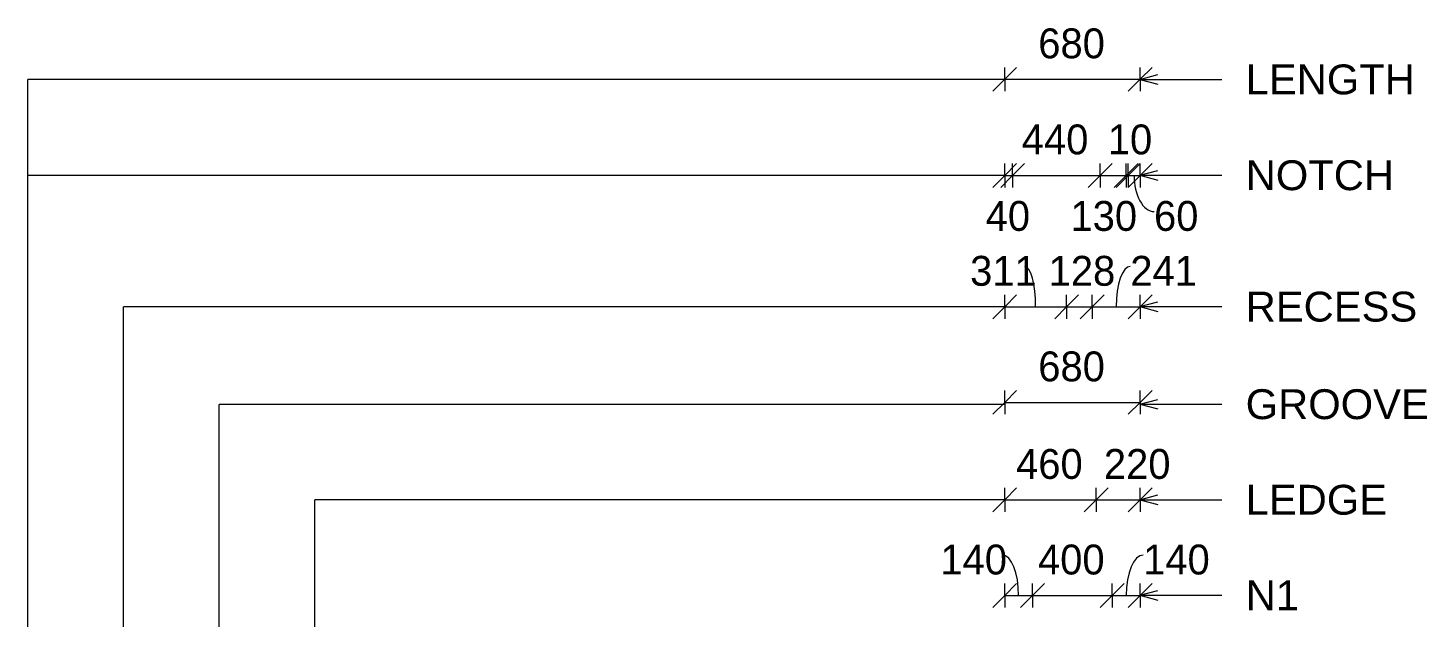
# Model space of a CAD drawing. Header units: millimetres. Extents: x -3132 to 16275, y -2723 to 21287.
# Drawn here: x -2874 to 4152, y 9732 to 12691 of the extents above; entities that cross this region are included whole.
import ezdxf

# ---------------------------------------------------------------- set-up
doc = ezdxf.new("R2010")
doc.units = ezdxf.units.MM
for name, color, linetype, lineweight in [('A-ANNO-DIMS', 211, 'Continuous', 9), ('A-ANNO-DIMS-60', 211, 'Continuous', 9), ('A-DETL-MBND', 5, 'Continuous', 18), ('A-DETL-THIN', 151, 'Continuous', 18), ('G-ANNO-TEXT', 231, 'Continuous', 9)]:
    doc.layers.add(name, color=color, linetype=linetype, lineweight=lineweight)
doc.styles.add('Arial_1', font='arial.ttf', dxfattribs={"height": 150})
doc.styles.add('Nirmala UI Semilight', font='NirmalaS.ttf', dxfattribs={"height": 150})
doc.dimstyles.new('Arrow_Filled_-_2_5_NI_UI', dxfattribs={"dimscale": 304.8, "dimtxt": 157.104592, "dimasz": 0.393701, "dimexe": 0.19685, "dimexo": 0.0625, "dimgap": 0.19685, "dimtad": 1, "dimdec": 0, "dimzin": 0, "dimdsep": 46, "dimtxsty": 'Nirmala UI Semilight', "dimblk1": 'OBLIQUE', "dimblk2": 'OBLIQUE', "dimsah": 1, "dimcen": 0.09, "dimazin": 0, "dimtfac": 1, "dimtdec": 4, "dimtix": 1, "dimtmove": 0, "dimatfit": 3, "dimfxl": 0.19685, "dimfxlon": 1, "dimtvp": 1, "dimtolj": 1, "dimtzin": 0, "dimarcsym": 2})
doc.dimstyles.new('Arrow_Filled_-_2_5_NI_UI_1', dxfattribs={"dimscale": 304.8, "dimtxt": 157.104592, "dimasz": 0.393701, "dimexe": 0.19685, "dimexo": 0.0625, "dimgap": 0.19685, "dimtad": 1, "dimdec": 0, "dimzin": 0, "dimdsep": 46, "dimtxsty": 'Nirmala UI Semilight', "dimblk1": 'OBLIQUE', "dimblk2": 'OBLIQUE', "dimsah": 1, "dimcen": 0.09, "dimazin": 0, "dimtfac": 1, "dimtdec": 4, "dimtix": 1, "dimtmove": 1, "dimatfit": 3, "dimfxl": 0.19685, "dimfxlon": 1, "dimtvp": 1, "dimtolj": 1, "dimtzin": 0, "dimarcsym": 2})
doc.dimstyles.new('Arrow_Filled_-_2_5_NI_UI_2', dxfattribs={"dimscale": 304.8, "dimtxt": 157.104592, "dimasz": 0.393701, "dimexe": 0.19685, "dimexo": 0.0625, "dimgap": 0.19685, "dimtad": 1, "dimdec": 0, "dimzin": 0, "dimdsep": 46, "dimtxsty": 'Nirmala UI Semilight', "dimblk1": 'OBLIQUE', "dimblk2": 'OBLIQUE', "dimsah": 1, "dimcen": 0.09, "dimazin": 0, "dimtfac": 1, "dimtdec": 4, "dimtix": 1, "dimtmove": 2, "dimatfit": 3, "dimfxl": 0.19685, "dimfxlon": 1, "dimtvp": 1, "dimtolj": 1, "dimtzin": 0, "dimarcsym": 2})

# ---------------------------------------------------------------- blocks, each defined once
blk = doc.blocks.new('DIMBLOCK37-Elevation Front')
at = {"layer": 'A-ANNO-DIMS-60'}
for p, q in [((2031.2, 12432.7), (2091.2, 12492.7)), ((2031.2, 12432.7), (2031.2, 12492.7)), ((2711.2, 12432.7), (2771.2, 12492.7)), ((2711.2, 12432.7), (2711.2, 12492.7)), ((2031.2, 12432.7), (1971.2, 12372.7)), ((2031.2, 12432.7), (2711.2, 12432.7)), ((2031.2, 12432.7), (2031.2, 12372.7)), ((2711.2, 12432.7), (2651.2, 12372.7)), ((2711.2, 12432.7), (2711.2, 12372.7))]:
    blk.add_line(p, q, dxfattribs=at)
at = {"layer": 'A-ANNO-DIMS-60', "color": 0, "insert": (2199.8, 12688.4), "char_height": 150, "width": 411.328, "attachment_point": 1, "line_spacing_factor": 1.142579, "style": 'Nirmala UI Semilight'}
blk.add_mtext('680', dxfattribs=at)
blk = doc.blocks.new('_Oblique')
at = {"color": 0, "linetype": 'ByBlock', "lineweight": -2}
blk.add_line((-0.5, -0.5), (0.5, 0.5), dxfattribs=at)
blk = doc.blocks.new('DIMBLOCK38-Elevation Front')
at = {"layer": 'A-ANNO-DIMS-60'}
for p, q in [((2031.2, 9840.2), (1971.2, 9780.2)), ((2031.2, 9840.2), (2091.2, 9900.2)), ((2031.2, 9840.2), (2031.2, 9900.2)), ((2031.2, 9840.2), (2171.2, 9840.2)), ((2031.2, 9840.2), (2031.2, 9780.2)), ((2171.2, 9840.2), (2111.2, 9780.2)), ((2171.2, 9840.2), (2231.2, 9900.2)), ((2171.2, 9840.2), (2171.2, 9900.2)), ((2171.2, 9840.2), (2171.2, 9780.2))]:
    blk.add_line(p, q, dxfattribs=at)
blk.add_ellipse((2019.6, 9840.2), major_axis=(0, 202.8), ratio=0.402346, start_param=4.712389, end_param=6.283185, dxfattribs=at)
at = {"layer": 'A-ANNO-DIMS-60', "color": 0, "insert": (1708.2, 10095.9), "char_height": 150, "width": 373.623, "attachment_point": 1, "line_spacing_factor": 1.142579, "style": 'Nirmala UI Semilight'}
blk.add_mtext('140', dxfattribs=at)
blk = doc.blocks.new('DIMBLOCK39-Elevation Front')
at = {"layer": 'A-ANNO-DIMS-60'}
for p, q in [((2171.2, 9840.2), (2111.2, 9780.2)), ((2171.2, 9840.2), (2231.2, 9900.2)), ((2171.2, 9840.2), (2171.2, 9900.2)), ((2171.2, 9840.2), (2571.2, 9840.2)), ((2171.2, 9840.2), (2171.2, 9780.2)), ((2571.2, 9840.2), (2511.2, 9780.2)), ((2571.2, 9840.2), (2631.2, 9900.2)), ((2571.2, 9840.2), (2571.2, 9900.2)), ((2571.2, 9840.2), (2571.2, 9780.2))]:
    blk.add_line(p, q, dxfattribs=at)
at = {"layer": 'A-ANNO-DIMS-60', "color": 0, "insert": (2198.4, 10095.9), "char_height": 150, "width": 414.756, "attachment_point": 1, "line_spacing_factor": 1.142579, "style": 'Nirmala UI Semilight'}
blk.add_mtext('400', dxfattribs=at)
blk = doc.blocks.new('DIMBLOCK40-Elevation Front')
at = {"layer": 'A-ANNO-DIMS-60'}
for p, q in [((2571.2, 9840.2), (2511.2, 9780.2)), ((2571.2, 9840.2), (2631.2, 9900.2)), ((2571.2, 9840.2), (2571.2, 9900.2)), ((2571.2, 9840.2), (2711.2, 9840.2)), ((2571.2, 9840.2), (2571.2, 9780.2)), ((2711.2, 9840.2), (2651.2, 9780.2)), ((2711.2, 9840.2), (2771.2, 9900.2)), ((2711.2, 9840.2), (2711.2, 9900.2)), ((2711.2, 9840.2), (2711.2, 9780.2))]:
    blk.add_line(p, q, dxfattribs=at)
blk.add_ellipse((2726.5, 9840.2), major_axis=(0, 202.8), ratio=0.42057, start_param=0, end_param=1.570796, dxfattribs=at)
at = {"layer": 'A-ANNO-DIMS-60', "color": 0, "insert": (2726.5, 10095.9), "char_height": 150, "width": 373.623, "attachment_point": 1, "line_spacing_factor": 1.142579, "style": 'Nirmala UI Semilight'}
blk.add_mtext('140', dxfattribs=at)
blk = doc.blocks.new('DIMBLOCK60-Elevation Front')
at = {"layer": 'A-ANNO-DIMS-60'}
for p, q in [((2031.2, 11950.2), (1971.2, 11890.2)), ((2071.2, 11950.2), (2011.2, 11890.2)), ((2031.2, 11950.2), (2091.2, 12010.2)), ((2031.2, 11950.2), (2031.2, 12010.2)), ((2031.2, 11950.2), (2071.2, 11950.2)), ((2031.2, 11950.2), (2031.2, 11890.2)), ((2071.2, 11950.2), (2131.2, 12010.2)), ((2071.2, 11950.2), (2071.2, 12010.2)), ((2071.2, 11950.2), (2071.2, 11890.2))]:
    blk.add_line(p, q, dxfattribs=at)
at = {"layer": 'A-ANNO-DIMS-60', "color": 0, "insert": (1935.5, 11821.6), "char_height": 150, "width": 277.647, "attachment_point": 1, "line_spacing_factor": 1.142579, "style": 'Nirmala UI Semilight'}
blk.add_mtext('40', dxfattribs=at)
blk = doc.blocks.new('DIMBLOCK61-Elevation Front')
at = {"layer": 'A-ANNO-DIMS-60'}
for p, q in [((2071.2, 11950.2), (2011.2, 11890.2)), ((2071.2, 11950.2), (2131.2, 12010.2)), ((2071.2, 11950.2), (2071.2, 12010.2)), ((2071.2, 11950.2), (2511.2, 11950.2)), ((2071.2, 11950.2), (2071.2, 11890.2)), ((2511.2, 11950.2), (2451.2, 11890.2)), ((2511.2, 11950.2), (2571.2, 12010.2)), ((2511.2, 11950.2), (2511.2, 12010.2)), ((2511.2, 11950.2), (2511.2, 11890.2))]:
    blk.add_line(p, q, dxfattribs=at)
at = {"layer": 'A-ANNO-DIMS-60', "color": 0, "insert": (2117, 12205.9), "char_height": 150, "width": 418.184, "attachment_point": 1, "line_spacing_factor": 1.142579, "style": 'Nirmala UI Semilight'}
blk.add_mtext('440', dxfattribs=at)
blk = doc.blocks.new('DIMBLOCK62-Elevation Front')
at = {"layer": 'A-ANNO-DIMS-60'}
for p, q in [((2511.2, 11950.2), (2451.2, 11890.2)), ((2511.2, 11950.2), (2571.2, 12010.2)), ((2511.2, 11950.2), (2511.2, 12010.2)), ((2511.2, 11950.2), (2641.2, 11950.2)), ((2511.2, 11950.2), (2511.2, 11890.2)), ((2641.2, 11950.2), (2581.2, 11890.2)), ((2641.2, 11950.2), (2701.2, 12010.2)), ((2641.2, 11950.2), (2641.2, 12010.2)), ((2641.2, 11950.2), (2641.2, 11890.2))]:
    blk.add_line(p, q, dxfattribs=at)
at = {"layer": 'A-ANNO-DIMS-60', "color": 0, "insert": (2361.6, 11821.6), "char_height": 150, "width": 370.196, "attachment_point": 1, "line_spacing_factor": 1.142579, "style": 'Nirmala UI Semilight'}
blk.add_mtext('130', dxfattribs=at)
blk = doc.blocks.new('DIMBLOCK63-Elevation Front')
at = {"layer": 'A-ANNO-DIMS-60'}
for p, q in [((2641.2, 11950.2), (2581.2, 11890.2)), ((2651.2, 11950.2), (2591.2, 11890.2)), ((2641.2, 11950.2), (2701.2, 12010.2)), ((2641.2, 11950.2), (2641.2, 12010.2)), ((2641.2, 11950.2), (2651.2, 11950.2)), ((2641.2, 11950.2), (2641.2, 11890.2)), ((2651.2, 11950.2), (2711.2, 12010.2)), ((2651.2, 11950.2), (2651.2, 12010.2)), ((2651.2, 11950.2), (2651.2, 11890.2))]:
    blk.add_line(p, q, dxfattribs=at)
at = {"layer": 'A-ANNO-DIMS-60', "color": 0, "insert": (2549.1, 12205.9), "char_height": 150, "width": 233.086, "attachment_point": 1, "line_spacing_factor": 1.142579, "style": 'Nirmala UI Semilight'}
blk.add_mtext('10', dxfattribs=at)
blk = doc.blocks.new('DIMBLOCK64-Elevation Front')
at = {"layer": 'A-ANNO-DIMS-60'}
for p, q in [((2651.2, 11950.2), (2591.2, 11890.2)), ((2651.2, 11950.2), (2711.2, 12010.2)), ((2651.2, 11950.2), (2651.2, 12010.2)), ((2651.2, 11950.2), (2711.2, 11950.2)), ((2711.2, 11950.2), (2651.2, 11890.2)), ((2651.2, 11950.2), (2651.2, 11890.2)), ((2711.2, 11950.2), (2771.2, 12010.2)), ((2711.2, 11950.2), (2711.2, 12010.2)), ((2711.2, 11950.2), (2711.2, 11890.2))]:
    blk.add_line(p, q, dxfattribs=at)
blk.add_ellipse((2781.2, 11950.2), major_axis=(0, 181.4), ratio=0.550958, start_param=1.570796, end_param=3.141593, dxfattribs=at)
at = {"layer": 'A-ANNO-DIMS-60', "color": 0, "insert": (2781.2, 11821.6), "char_height": 150, "width": 274.219, "attachment_point": 1, "line_spacing_factor": 1.142579, "style": 'Nirmala UI Semilight'}
blk.add_mtext('60', dxfattribs=at)
blk = doc.blocks.new('DIMBLOCK68-Elevation Front')
at = {"layer": 'A-ANNO-DIMS-60'}
for p, q in [((2031.2, 10320.2), (2091.2, 10380.2)), ((2031.2, 10320.2), (2031.2, 10380.2)), ((2491.2, 10320.2), (2551.2, 10380.2)), ((2491.2, 10320.2), (2491.2, 10380.2)), ((2031.2, 10320.2), (1971.2, 10260.2)), ((2031.2, 10320.2), (2491.2, 10320.2)), ((2031.2, 10320.2), (2031.2, 10260.2)), ((2491.2, 10320.2), (2431.2, 10260.2)), ((2491.2, 10320.2), (2491.2, 10260.2))]:
    blk.add_line(p, q, dxfattribs=at)
at = {"layer": 'A-ANNO-DIMS-60', "color": 0, "insert": (2088.4, 10575.9), "char_height": 150, "width": 414.756, "attachment_point": 1, "line_spacing_factor": 1.142579, "style": 'Nirmala UI Semilight'}
blk.add_mtext('460', dxfattribs=at)
blk = doc.blocks.new('DIMBLOCK69-Elevation Front')
at = {"layer": 'A-ANNO-DIMS-60'}
for p, q in [((2491.2, 10320.2), (2551.2, 10380.2)), ((2491.2, 10320.2), (2491.2, 10380.2)), ((2711.2, 10320.2), (2771.2, 10380.2)), ((2711.2, 10320.2), (2711.2, 10380.2)), ((2491.2, 10320.2), (2431.2, 10260.2)), ((2491.2, 10320.2), (2711.2, 10320.2)), ((2491.2, 10320.2), (2491.2, 10260.2)), ((2711.2, 10320.2), (2651.2, 10260.2)), ((2711.2, 10320.2), (2711.2, 10260.2))]:
    blk.add_line(p, q, dxfattribs=at)
at = {"layer": 'A-ANNO-DIMS-60', "color": 0, "insert": (2529.4, 10575.9), "char_height": 150, "width": 411.328, "attachment_point": 1, "line_spacing_factor": 1.142579, "style": 'Nirmala UI Semilight'}
blk.add_mtext('220', dxfattribs=at)
blk = doc.blocks.new('DIMBLOCK82-Elevation Front')
at = {"layer": 'A-ANNO-DIMS-60'}
for p, q in [((2031.2, 11290.2), (2091.2, 11350.2)), ((2031.2, 11290.2), (2031.2, 11350.2)), ((2342.3, 11290.2), (2402.3, 11350.2)), ((2342.3, 11290.2), (2342.3, 11350.2)), ((2031.2, 11290.2), (1971.2, 11230.2)), ((2031.2, 11290.2), (2342.3, 11290.2)), ((2031.2, 11290.2), (2031.2, 11230.2)), ((2342.3, 11290.2), (2282.3, 11230.2)), ((2342.3, 11290.2), (2342.3, 11230.2))]:
    blk.add_line(p, q, dxfattribs=at)
blk.add_ellipse((2131.9, 11290.2), major_axis=(0, 202.8), ratio=0.270498, start_param=4.712389, end_param=6.283185, dxfattribs=at)
at = {"layer": 'A-ANNO-DIMS-60', "color": 0, "insert": (1857.7, 11545.9), "char_height": 150, "width": 329.063, "attachment_point": 1, "line_spacing_factor": 1.142579, "style": 'Nirmala UI Semilight'}
blk.add_mtext('311', dxfattribs=at)
blk = doc.blocks.new('DIMBLOCK83-Elevation Front')
at = {"layer": 'A-ANNO-DIMS-60'}
for p, q in [((2342.3, 11290.2), (2402.3, 11350.2)), ((2342.3, 11290.2), (2342.3, 11350.2)), ((2470.1, 11290.2), (2530.1, 11350.2)), ((2470.1, 11290.2), (2470.1, 11350.2)), ((2342.3, 11290.2), (2282.3, 11230.2)), ((2342.3, 11290.2), (2470.1, 11290.2)), ((2342.3, 11290.2), (2342.3, 11230.2)), ((2470.1, 11290.2), (2410.1, 11230.2)), ((2470.1, 11290.2), (2470.1, 11230.2))]:
    blk.add_line(p, q, dxfattribs=at)
at = {"layer": 'A-ANNO-DIMS-60', "color": 0, "insert": (2251.9, 11545.9), "char_height": 150, "width": 370.196, "attachment_point": 1, "line_spacing_factor": 1.142579, "style": 'Nirmala UI Semilight'}
blk.add_mtext('128', dxfattribs=at)
blk = doc.blocks.new('DIMBLOCK84-Elevation Front')
at = {"layer": 'A-ANNO-DIMS-60'}
for p, q in [((2470.1, 11290.2), (2530.1, 11350.2)), ((2470.1, 11290.2), (2470.1, 11350.2)), ((2711.2, 11290.2), (2771.2, 11350.2)), ((2711.2, 11290.2), (2711.2, 11350.2)), ((2470.1, 11290.2), (2410.1, 11230.2)), ((2470.1, 11290.2), (2711.2, 11290.2)), ((2470.1, 11290.2), (2470.1, 11230.2)), ((2711.2, 11290.2), (2651.2, 11230.2)), ((2711.2, 11290.2), (2711.2, 11230.2))]:
    blk.add_line(p, q, dxfattribs=at)
blk.add_ellipse((2662.1, 11290.2), major_axis=(0, 202.8), ratio=0.352446, start_param=0, end_param=1.570796, dxfattribs=at)
at = {"layer": 'A-ANNO-DIMS-60', "color": 0, "insert": (2662.1, 11545.9), "char_height": 150, "width": 373.623, "attachment_point": 1, "line_spacing_factor": 1.142579, "style": 'Nirmala UI Semilight'}
blk.add_mtext('241', dxfattribs=at)
blk = doc.blocks.new('DIMBLOCK88-Elevation Front')
at = {"layer": 'A-ANNO-DIMS-60'}
for p, q in [((2031.2, 10810.2), (2091.2, 10870.2)), ((2031.2, 10810.2), (2031.2, 10870.2)), ((2711.2, 10810.2), (2771.2, 10870.2)), ((2711.2, 10810.2), (2711.2, 10870.2)), ((2031.2, 10810.2), (1971.2, 10750.2)), ((2031.2, 10810.2), (2711.2, 10810.2)), ((2031.2, 10810.2), (2031.2, 10750.2)), ((2711.2, 10810.2), (2651.2, 10750.2)), ((2711.2, 10810.2), (2711.2, 10750.2))]:
    blk.add_line(p, q, dxfattribs=at)
at = {"layer": 'A-ANNO-DIMS-60', "color": 0, "insert": (2199.8, 11065.9), "char_height": 150, "width": 411.328, "attachment_point": 1, "line_spacing_factor": 1.142579, "style": 'Nirmala UI Semilight'}
blk.add_mtext('680', dxfattribs=at)

msp = doc.modelspace()

# ---------------------------------------------------------------- linework, layer by layer
at = {"layer": 'A-DETL-MBND'}
for p in [(-2393.9, 7465), (2031.2, 11290.2)]:
    msp.add_line(p, (-2393.9, 11290.2), dxfattribs=at)
at = {"layer": 'A-DETL-THIN'}
for p, q in [((-2873.9, 7465), (-2873.9, 12431.3)), ((2031.2, 12431.3), (-2873.9, 12431.3)), ((2031.2, 11950.2), (-2873.9, 11950.2)), ((-1913.9, 7465), (-1913.9, 10800.2)), ((2031.2, 10800.2), (-1913.9, 10800.2)), ((-1433.9, 7465), (-1433.9, 10320.2)), ((2031.2, 10320.2), (-1433.9, 10320.2))]:
    msp.add_line(p, q, dxfattribs=at)
at = {"layer": 'G-ANNO-TEXT', "color": 7}
for p, q in [((2710.1, 12432.2), (2800.1, 12456.4)), ((2710.1, 12432.2), (2800.1, 12408.1)), ((2710.1, 12432.2), (3121.5, 12432.2)), ((2710.1, 11951.1), (2800.1, 11975.2)), ((2710.1, 11951.1), (2800.1, 11927)), ((2710.1, 11951.1), (3121.5, 11951.1)), ((2710.1, 11291.1), (2800.1, 11315.2)), ((2710.1, 11291.1), (2800.1, 11267)), ((2710.1, 11291.1), (3121.5, 11291.1)), ((2710.1, 10801.1), (2800.1, 10825.2)), ((2710.1, 10801.1), (2800.1, 10777)), ((2710.1, 10801.1), (3121.5, 10801.1)), ((2710.1, 10321.1), (2800.1, 10345.2)), ((2710.1, 10321.1), (2800.1, 10297)), ((2710.1, 10321.1), (3121.5, 10321.1)), ((2710.1, 9841.1), (2800.1, 9865.2)), ((2710.1, 9841.1), (2800.1, 9817)), ((2710.1, 9841.1), (3121.5, 9841.1))]:
    msp.add_line(p, q, dxfattribs=at)

# ---------------------------------------------------------------- texts
at = {"layer": 'G-ANNO-TEXT', "color": 7, "char_height": 150, "attachment_point": 1, "style": 'Arial_1'}
for s, insert, width in [('LENGTH', (3241.5, 12507.2), 1029.367), ('NOTCH', (3241.5, 12026.1), 904.304), ('RECESS', (3241.5, 11366.1), 1038.987), ('GROOVE', (3241.5, 10876.1), 1111.139), ('LEDGE', (3241.5, 10396.1), 856.202), ('N1', (3241.5, 9916.1), 322.278)]:
    msp.add_mtext(s, dxfattribs=dict(at, insert=insert, width=width))

# ---------------------------------------------------------------- dimensions: what is measured, and where the dimension line sits
at = {"layer": 'A-ANNO-DIMS'}
for base, p1, p2, override, picture, middle in [((2711.2, 12432.7), (2031.2, 12372.7), (2711.2, 12372.7), {"dimpost": '<>', "dimfxl": 680}, 'DIMBLOCK37-Elevation Front', (2371.2, 12570.2)), ((2511.2, 11950.2), (2071.2, 11890.2), (2511.2, 11890.2), {"dimpost": '<>', "dimfxl": 440}, 'DIMBLOCK61-Elevation Front', (2291.2, 12087.7)), ((2651.2, 11950.2), (2641.2, 11890.2), (2651.2, 11890.2), {"dimpost": '<>', "dimfxl": 10}, 'DIMBLOCK63-Elevation Front', (2646.2, 12088.1)), ((2470.1, 11290.2), (2342.3, 11230.2), (2470.1, 11230.2), {"dimpost": '<>', "dimfxl": 127.769126}, 'DIMBLOCK83-Elevation Front', (2406.2, 11428)), ((2711.2, 10810.2), (2031.2, 10750.2), (2711.2, 10750.2), {"dimpost": '<>', "dimfxl": 680}, 'DIMBLOCK88-Elevation Front', (2371.2, 10947.7)), ((2491.2, 10320.2), (2031.2, 10260.2), (2491.2, 10260.2), {"dimpost": '<>', "dimfxl": 460}, 'DIMBLOCK68-Elevation Front', (2261.2, 10457.7)), ((2571.2, 9840.2), (2171.2, 9780.2), (2571.2, 9780.2), {"dimpost": '<>', "dimfxl": 400}, 'DIMBLOCK39-Elevation Front', (2371.2, 9977.7))]:
    dim = msp.add_linear_dim(base=base, p1=p1, p2=p2, dimstyle='Arrow_Filled_-_2_5_NI_UI', override=override, dxfattribs=at)
    dim.commit()
    dim.dimension.update_dxf_attribs({"geometry": picture, "text_midpoint": middle})
for base, p1, p2, dimstyle, override, picture, middle in [((2071.2, 11950.2), (2031.2, 11890.2), (2071.2, 11890.2), 'Arrow_Filled_-_2_5_NI_UI_2', {"dimpost": '<>', "dimfxl": 40}, 'DIMBLOCK60-Elevation Front', (2074.3, 11721.6)), ((2641.2, 11950.2), (2511.2, 11890.2), (2641.2, 11890.2), 'Arrow_Filled_-_2_5_NI_UI_2', {"dimpost": '<>', "dimfxl": 130}, 'DIMBLOCK62-Elevation Front', (2546.7, 11721.6)), ((2711.2, 11950.2), (2651.2, 11890.2), (2711.2, 11890.2), 'Arrow_Filled_-_2_5_NI_UI_1', {"dimpost": '<>', "dimfxl": 60}, 'DIMBLOCK64-Elevation Front', (2918.3, 11721.6)), ((2342.3, 11290.2), (2031.2, 11230.2), (2342.3, 11230.2), 'Arrow_Filled_-_2_5_NI_UI_1', {"dimpost": '<>', "dimfxl": 311.107521}, 'DIMBLOCK82-Elevation Front', (2022.2, 11445.9)), ((2711.2, 11290.2), (2470.1, 11230.2), (2711.2, 11230.2), 'Arrow_Filled_-_2_5_NI_UI_1', {"dimpost": '<>', "dimfxl": 241.123352}, 'DIMBLOCK84-Elevation Front', (2848.9, 11445.9)), ((2711.2, 10320.2), (2491.2, 10260.2), (2711.2, 10260.2), 'Arrow_Filled_-_2_5_NI_UI_2', {"dimpost": '<>', "dimfxl": 220}, 'DIMBLOCK69-Elevation Front', (2735.1, 10475.9)), ((2171.2, 9840.2), (2031.2, 9780.2), (2171.2, 9780.2), 'Arrow_Filled_-_2_5_NI_UI_1', {"dimpost": '<>', "dimfxl": 140}, 'DIMBLOCK38-Elevation Front', (1895.1, 9995.9)), ((2711.2, 9840.2), (2571.2, 9780.2), (2711.2, 9780.2), 'Arrow_Filled_-_2_5_NI_UI_1', {"dimpost": '<>', "dimfxl": 140}, 'DIMBLOCK40-Elevation Front', (2913.3, 9995.9))]:
    dim = msp.add_linear_dim(base=base, p1=p1, p2=p2, dimstyle=dimstyle, override=override, dxfattribs=at)
    dim.commit()
    dim.dimension.update_dxf_attribs({"geometry": picture, "text_midpoint": middle, "dimtype": 160})

doc.saveas('drawing.dxf')
